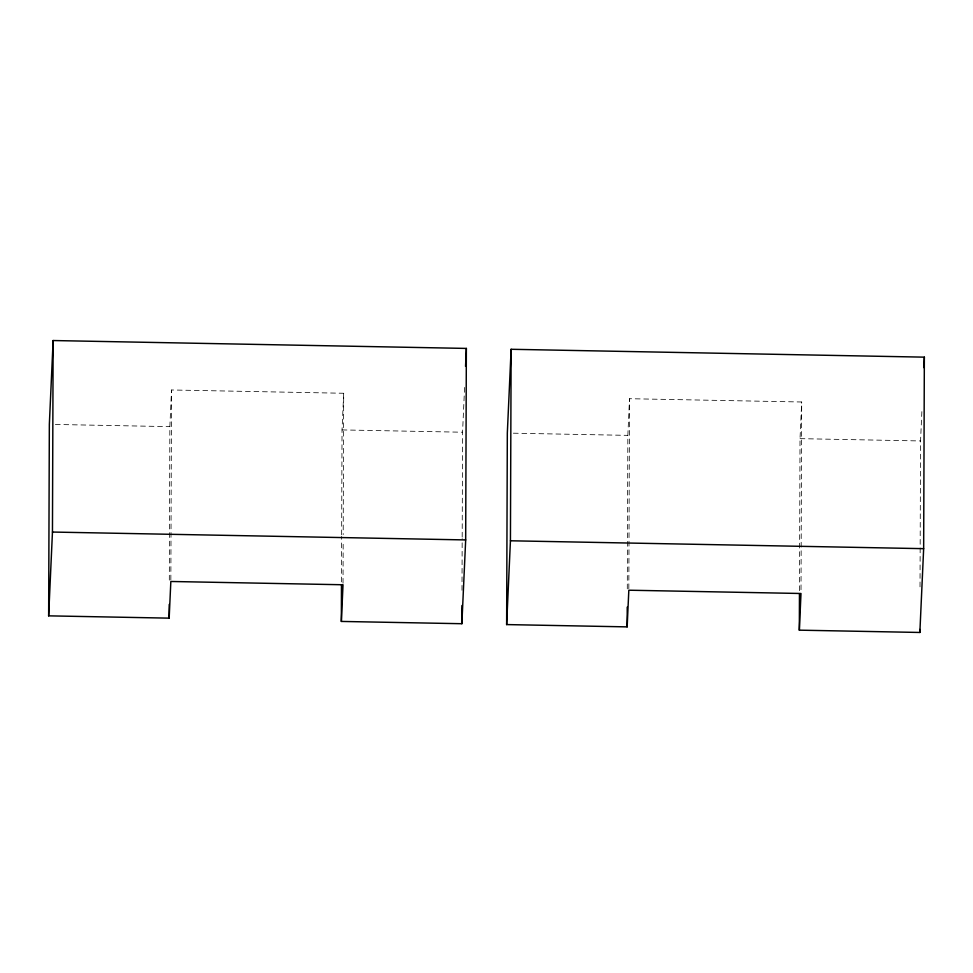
<?xml version="1.0" encoding="UTF-8"?>
<svg xmlns="http://www.w3.org/2000/svg" width="973" height="973" viewBox="0 0 973 973"><rect width="100%" height="100%" fill="white"/><g stroke="black" fill="none" stroke-linecap="round" stroke-linejoin="round"><path stroke-width="0.73" stroke-dasharray="4.87 3.65" d="M169.314 580.139L169.861 426.636L171.528 389.978L343.7 393.262L343.189 534.603M170.847 579.957L171.528 389.978M341.487 581.903L341.657 536.318M341.657 534.797L342.034 429.92L343.7 393.262M343.019 583.241L343.177 540.684M461.993 590.283L462.175 538.616M462.187 537.096L462.564 432.219L464.595 387.327M627.293 588.884L627.853 435.369L629.507 398.711L801.691 401.995L801.01 590.453M628.826 588.689L629.507 398.711M799.478 590.647L800.025 438.653L801.691 401.995M920.02 586.865L920.543 440.951L921.905 411.032M55.364 424.459L169.861 426.636M342.034 429.92L462.564 432.219M513.355 433.192L627.853 435.369M800.025 438.653L920.543 440.951"/><path stroke-width="1.46" d="M341.353 621.431L343.019 584.761L170.834 581.477L169.168 618.147L48.65 615.848L49.343 424.337L53.138 340.538L466.359 348.419L465.678 539.93L461.871 623.717L341.353 621.431L341.474 584.943M48.65 615.848L52.457 532.049L53.138 340.538M169.168 618.147L169.217 604.464M461.871 623.717L461.932 605.486M799.332 630.163L800.998 593.494L628.826 590.21L627.159 626.88L506.641 624.581L507.322 433.07L511.129 349.283L924.35 357.152L923.657 548.663L919.862 632.462L799.332 630.163L799.465 593.676M506.641 624.581L510.436 540.781L511.129 349.283M627.159 626.88L627.232 607.116M919.862 632.462L919.874 629.422M465.544 366.383L466.359 348.419M923.876 367.636L924.35 357.152M52.457 532.049L465.678 539.93M510.436 540.781L923.657 548.663"/></g></svg>
